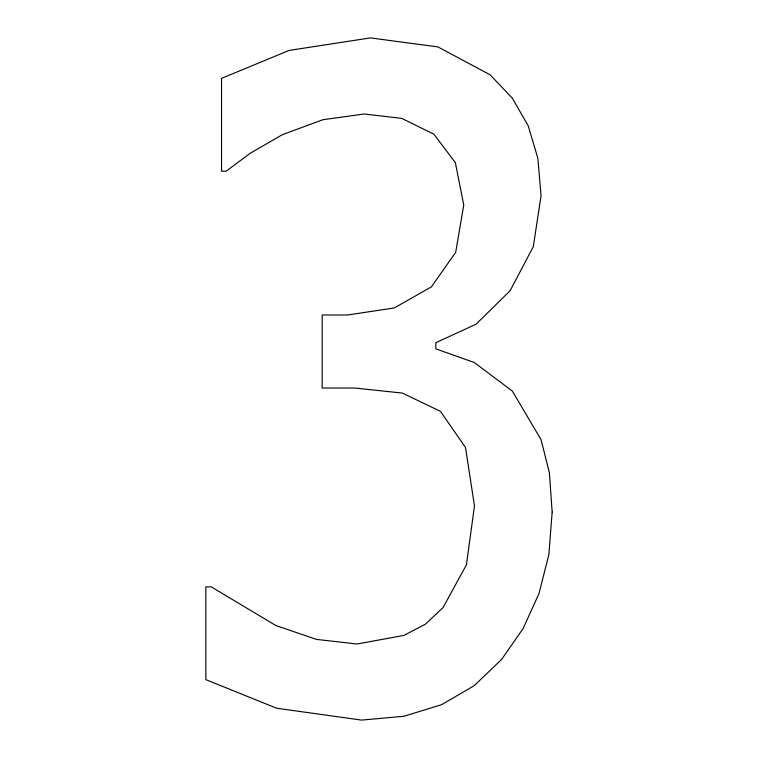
<?xml version="1.0" encoding="UTF-8"?>
<svg xmlns="http://www.w3.org/2000/svg" width="758" height="758" viewBox="0 0 758 758"><rect width="100%" height="100%" fill="white"/><g stroke="black" fill="none" stroke-linecap="round" stroke-linejoin="round"><path stroke-width="1.14" d="M552.156 512.057L548.858 554.666L538.957 593.647L523.029 628.666L501.644 659.403L474.186 685.687L441.563 704.703L403.967 716.253L361.585 720.1L276.642 708.228L205.844 679.632L205.844 586.825L211.198 586.825L275.874 625.53L316.437 639.392L356.999 644.006L403.872 635.431L425.446 624.156L443.098 607.499L466.435 564.833L474.48 505.899L465.478 447.4L440.417 411.329L402.346 393.07L354.697 388.02L322.178 388.02L322.178 315.006L347.429 315.006L394.255 307.966L431.425 286.856L455.681 252.329L463.763 205.039L455.34 162.6L433.917 134.223L401.768 118.39L364.266 113.994L322.936 119.707L282.374 134.668L250.424 153.135L226.121 171.175L221.535 171.175L221.535 78.368L289.073 50.435L370.387 37.9L437.935 46.92L490.161 74.843L512.313 98.161L528.241 125.866L537.858 158.308L541.06 195.801L533.31 246.606L510.058 290.807L476.005 324.244L435.822 342.711L435.822 348.87L474.281 362.504L512.361 391.1L541.06 439.697L549.379 472.632L552.156 512.057"/></g></svg>
